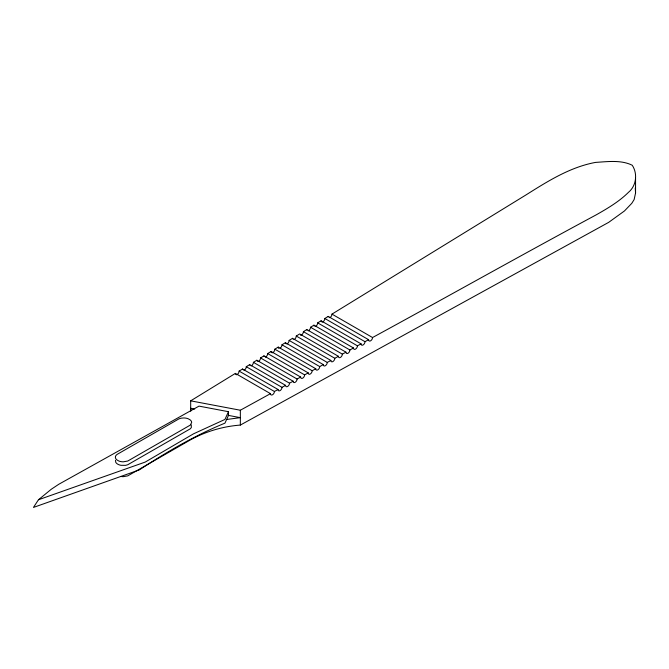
<?xml version="1.0" encoding="UTF-8"?>
<svg xmlns="http://www.w3.org/2000/svg" width="669" height="669" viewBox="0 0 669 669"><rect width="100%" height="100%" fill="white"/><g stroke="black" fill="none" stroke-linecap="round" stroke-linejoin="round"><path stroke-width="1" d="M329.625 317.7A2.726 1.522 -61.5 0 0 331.975 314.112L526.177 194.813C547.769 181.215 570.088 167.099 595.577 162.4C607.577 161.647 621.225 159.757 632.23 165.251C637.791 173.572 636.403 185.815 628.5 192.304C619.185 201.553 607.77 208.285 596.43 214.732C521.452 255.023 447.293 296.819 372.541 337.536A2.726 1.614 -58.8 0 1 370.567 340.839A2.726 1.614 -58.8 0 1 368.594 339.701L328.245 316.404L324.833 318.494A2.726 1.522 -61.5 0 1 322.032 322.14M635.55 178.197L635.55 193.04L634.137 199.579L631.779 203.334L624.445 210.969L608.706 222.342L240.338 425.074C222.836 426.404 205.651 431.48 190.272 439.959L127.771 475.868L123.263 476.671A7.944 4.583 0 0 1 120.897 476.437M115.453 460.297L115.779 462.346A8.087 4.666 0 0 0 120.897 465.306L125.613 465.348L127.771 464.729L190.272 428.821L191.334 427.575L191.267 424.857M228.48 411.703L224.943 419.438L193.542 433.813L145.181 462.087L38.459 499.76L33.45 507.436L139.286 469.914C166.497 452.119 194.754 435.46 224.943 423.151L228.48 415.416L228.48 411.703L199.002 406.125L58.738 484.297L51.27 489.256L38.459 499.76M190.682 411.042L190.682 400.84L235.396 373.394L270.485 393.656A2.726 1.614 -58.8 0 0 272.459 394.794A2.726 1.614 -58.8 0 0 274.432 391.482L278.036 389.5A2.726 1.614 -58.8 0 0 280.01 390.646A2.726 1.614 -58.8 0 0 281.983 387.334L285.579 385.352A2.726 1.614 -58.8 0 0 287.553 386.49A2.726 1.614 -58.8 0 0 289.526 383.186L293.131 381.205A2.726 1.614 -58.8 0 0 295.104 382.342A2.726 1.614 -58.8 0 0 297.078 379.03L300.674 377.057A2.726 1.614 -58.8 0 0 302.647 378.194A2.726 1.614 -58.8 0 0 304.621 374.883L308.225 372.901A2.726 1.614 -58.8 0 0 310.199 374.046A2.726 1.614 -58.8 0 0 312.172 370.735L315.768 368.753A2.726 1.614 -58.8 0 0 317.742 369.89A2.726 1.614 -58.8 0 0 319.715 366.587L323.319 364.605A2.726 1.614 -58.8 0 0 325.293 365.742A2.726 1.614 -58.8 0 0 327.266 362.431L330.862 360.449A2.726 1.614 -58.8 0 0 332.836 361.594A2.726 1.614 -58.8 0 0 334.809 358.283L338.414 356.301A2.726 1.614 -58.8 0 0 340.387 357.438A2.726 1.614 -58.8 0 0 342.352 354.135L345.957 352.153A2.726 1.614 -58.8 0 0 347.93 353.291A2.726 1.614 -58.8 0 0 349.904 349.979L353.5 348.005A2.726 1.614 -58.8 0 0 355.473 349.143A2.726 1.614 -58.8 0 0 357.447 345.831L361.051 343.849A2.726 1.614 -58.8 0 0 363.024 344.995A2.726 1.614 -58.8 0 0 364.998 341.683L368.594 339.701M236.333 374.749A2.726 1.522 -61.5 0 0 239.126 371.103L242.538 369.012L278.036 389.5M243.917 370.308A2.726 1.522 -61.5 0 0 246.267 366.712L249.679 364.622L285.579 385.352M251.059 365.926A2.726 1.522 -61.5 0 0 253.417 362.33L256.821 360.24L293.131 381.205M257.757 361.594A2.726 1.522 -61.5 0 0 260.559 357.948L263.962 355.858L300.674 377.057M265.35 357.154A2.726 1.522 -61.5 0 0 267.7 353.567L271.104 351.476L308.225 372.901M272.04 352.822A2.726 1.522 -61.5 0 0 274.842 349.185L278.245 347.094L315.768 368.753M280.119 348.164A2.726 1.522 -61.5 0 0 281.983 344.794L285.387 342.704L323.319 364.605M286.775 344.008A2.726 1.522 -61.5 0 0 289.125 340.412L292.529 338.322L330.862 360.449M293.917 339.618A2.726 1.522 -61.5 0 0 296.267 336.03L299.67 333.94L338.414 356.301M300.607 335.294A2.726 1.522 -61.5 0 0 303.408 331.648L306.812 329.558L345.957 352.153M308.2 330.854A2.726 1.522 -61.5 0 0 310.55 327.266L313.953 325.167L353.5 348.005M315.342 326.472A2.726 1.522 -61.5 0 0 317.691 322.876L321.103 320.786L361.051 343.849M190.682 400.84L240.338 410.231L270.485 393.656M226.557 419.496L240.338 417.657L228.171 415.357M194.729 409.027L190.682 408.257L190.924 410.841M331.975 314.112L372.541 337.536M324.833 318.494L364.998 341.683M317.691 322.876L357.447 345.831M310.55 327.258L349.904 349.979M303.408 331.648L342.352 354.135M296.267 336.03L334.809 358.283M289.125 340.412L327.266 362.431M281.983 344.794L319.715 366.579M274.842 349.185L312.172 370.735M267.7 353.567L304.621 374.883M260.559 357.948L297.078 379.03M253.417 362.33L289.526 383.186M246.276 366.712L281.983 387.334M239.126 371.103L274.432 391.482M635.257 188.048L635.55 193.04M240.338 410.231L240.338 425.074M235.647 374.347A2.726 1.522 -61.5 0 1 235.396 373.394M292.596 338.857A2.726 1.522 -61.5 0 1 292.529 338.322M285.638 343.665A2.726 1.522 -61.5 0 1 285.387 342.704M278.797 348.323A2.726 1.522 -61.5 0 1 278.496 348.047M278.312 347.629A2.726 1.522 -61.5 0 1 278.245 347.086M271.355 352.429A2.726 1.522 -61.5 0 1 271.104 351.476M264.029 356.393A2.726 1.522 -61.5 0 1 263.962 355.858M256.888 360.775A2.726 1.522 -61.5 0 1 256.821 360.24M249.746 365.165A2.726 1.522 -61.5 0 1 249.679 364.622M242.604 369.547A2.726 1.522 -61.5 0 1 242.538 369.012M328.303 316.939A2.726 1.522 -61.5 0 1 328.245 316.404M321.162 321.321A2.726 1.522 -61.5 0 1 321.103 320.786M314.204 326.129A2.726 1.522 -61.5 0 1 313.962 325.167M306.879 330.093A2.726 1.522 -61.5 0 1 306.812 329.558M115.453 456.593L115.377 457.278A7.944 4.583 0 0 0 116.899 459.904L118.706 460.949A7.944 4.583 0 0 0 123.263 461.827L127.771 461.025L190.272 425.116L191.668 422.507A7.944 4.583 0 0 0 190.147 419.881L188.34 418.836A7.944 4.583 0 0 0 183.783 417.958L181.433 418.15A7.451 4.298 0 0 0 178.322 419.229L117.577 454.126A7.451 4.298 0 0 0 115.712 455.924L115.453 456.593"/></g></svg>
